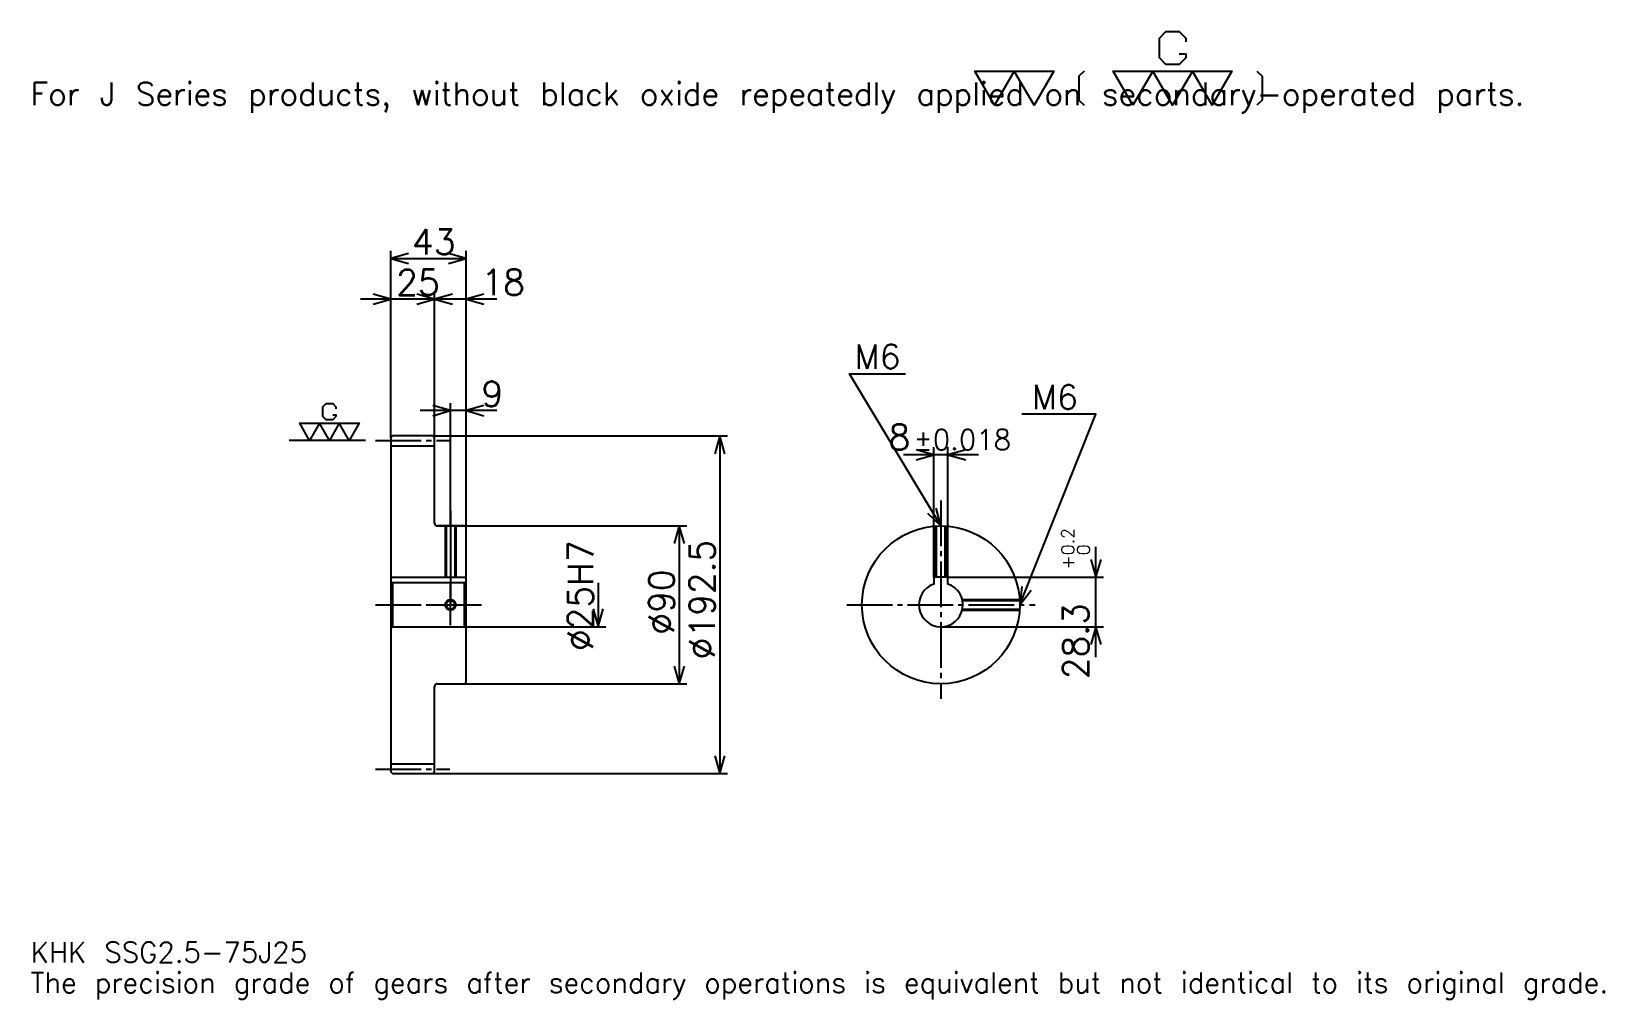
# Model space of a CAD drawing. Extents: x 29 to 926, y 11 to 563.
import ezdxf

# ---------------------------------------------------------------- set-up
doc = ezdxf.new("R2010")
doc.units = 0
doc.linetypes.add('DASHDOT', pattern=[34.695651, 26.021739, -2.891304, 2.891304, -2.891304])
doc.layers.get('0').update_dxf_attribs({"linetype": 'CONTINUOUS'})
doc.layers.add('DASHDOT', color=6, linetype='DASHDOT')
doc.styles.add('KANJI', font='TXT', dxfattribs={"bigfont": 'BIGFONT'})

msp = doc.modelspace()

# ---------------------------------------------------------------- linework, layer by layer
at = {"color": 5}
for p, q in [((234.195663, 331.891296), (234.195663, 437.423889)), ((234.195663, 433.086945), (277.195679, 433.086945)), ((277.195679, 331.891296), (277.195679, 437.423889)), ((259.195679, 331.891296), (259.195679, 414.293457)), ((276.543488, 409.956512), (216.847839, 409.956512)), ((294.543488, 409.956512), (241.847839, 409.956512)), ((268.195679, 331.891296), (268.195679, 350.684784)), ((294.543488, 346.347809), (250.847839, 346.347809)), ((234.195663, 330.891296), (234.195663, 331.891296)), ((258.195679, 331.891296), (277.195679, 331.891296)), ((259.195679, 330.891296), (259.195679, 331.891296)), ((268.195679, 280.641296), (268.195679, 331.891296)), ((268.195679, 280.641296), (268.195679, 331.891296)), ((277.195679, 331.891296), (426.097839, 331.891296)), ((277.195679, 279.641296), (277.195679, 331.891296)), ((421.760864, 331.891296), (421.760864, 139.391296)), ((543.717407, 251.441299), (543.717407, 325.456512)), ((551.717407, 251.441299), (551.717407, 325.456512)), ((569.065247, 321.119568), (526.369568, 321.119568)), ((260.695679, 280.641296), (277.195679, 280.641296)), ((277.195679, 280.641296), (402.967407, 280.641296)), ((398.630432, 280.641296), (398.630432, 190.641296)), ((636.086975, 205.793472), (636.086975, 268.789124)), ((551.717407, 251.441299), (640.423889, 251.441299)), ((352.369568, 248.141296), (352.369568, 223.141296)), ((277.195679, 223.141296), (356.706543, 223.141296)), ((547.717407, 223.141296), (640.423889, 223.141296)), ((260.695679, 190.641296), (277.195679, 190.641296)), ((277.195679, 190.641296), (402.967407, 190.641296)), ((258.195679, 139.391296), (277.195679, 139.391296)), ((277.195679, 139.391296), (426.097839, 139.391296))]:
    msp.add_line(p, q, dxfattribs=at)
at = {"color": 7}
msp.add_line((219.739136, 329.391296), (176.369568, 329.391296), dxfattribs=at)
at = {"color": 4}
for p, q in [((234.195663, 326.266296), (259.195679, 326.266296)), ((234.195663, 251.441299), (277.195679, 251.441299)), ((235.195663, 248.141296), (235.195663, 223.141296)), ((276.195679, 248.141296), (277.195679, 249.141296)), ((276.195679, 223.141296), (277.195679, 222.141296)), ((234.195663, 145.016296), (259.195679, 145.016296))]:
    msp.add_line(p, q, dxfattribs=at)
at = {"color": 7}
for points in [[(683.504333, 549.752563), (687.263062, 549.752563), (687.263062, 547.497375), (683.504333, 543.738647), (675.986938, 543.738647), (672.228271, 547.497375), (672.228271, 558.773438), (675.986938, 562.532166), (683.504333, 562.532166), (687.263062, 558.773438), (687.263062, 556.51825)], [(578.260864, 520.434753), (566.984802, 539.97998), (612.089111, 539.97998), (600.813049, 520.434753), (589.536926, 539.97998), (578.260864, 520.434753)], [(629.37915, 539.97998), (626.372192, 536.973022), (626.372192, 523.441711), (629.37915, 520.434753)], [(657.193481, 520.434753), (645.917358, 539.97998), (713.573914, 539.97998), (702.297852, 520.434753), (691.021729, 539.97998), (679.745667, 520.434753), (668.469543, 539.97998), (657.193481, 520.434753)], [(727.856934, 539.97998), (730.863892, 536.973022), (730.863892, 523.441711), (727.856934, 520.434753)], [(201.09024, 344.050201), (202.969574, 344.050201), (202.969574, 342.922607), (201.09024, 341.043243), (197.331543, 341.043243), (195.452179, 342.922607), (195.452179, 348.560638), (197.331543, 350.440002), (201.09024, 350.440002), (202.969574, 348.560638), (202.969574, 347.433044)], [(187.934799, 329.391296), (182.296753, 339.16391), (216.125015, 339.16391), (210.486969, 329.391296), (204.848923, 339.16391), (199.210876, 329.391296), (193.572845, 339.16391), (187.934799, 329.391296)]]:
    msp.add_lwpolyline(points, dxfattribs=at)
at = {"color": 5}
for points in [[(244.315231, 435.978271), (234.195663, 433.086945), (244.315231, 430.195618)], [(267.076111, 430.195618), (277.195679, 433.086945), (267.076111, 435.978271)], [(224.076096, 407.065186), (234.195663, 409.956512), (224.076096, 412.847839)], [(249.076096, 407.065186), (259.195679, 409.956512), (249.076096, 412.847839)], [(269.315216, 412.847839), (259.195679, 409.956512), (269.315216, 407.065186)], [(287.315216, 412.847839), (277.195679, 409.956512), (287.315216, 407.065186)], [(547.717407, 280.641296), (495.67395, 367.380432), (527.478271, 367.380432)], [(258.076111, 343.456512), (268.195679, 346.347809), (258.076111, 349.239136)], [(287.315216, 349.239136), (277.195679, 346.347809), (287.315216, 343.456512)], [(592.717407, 235.641296), (636.086975, 344.25), (593.873901, 344.25)], [(424.652191, 321.771729), (421.760864, 331.891296), (418.869568, 321.771729)], [(533.597839, 318.228271), (543.717407, 321.119568), (533.597839, 324.010864)], [(561.836975, 324.010864), (551.717407, 321.119568), (561.836975, 318.228271)], [(540.031677, 287.831177), (547.717407, 280.641296), (544.990173, 290.806305)], [(401.521759, 270.521729), (398.630432, 280.641296), (395.739136, 270.521729)], [(633.195679, 261.560852), (636.086975, 251.441299), (638.978271, 261.560852)], [(593.785034, 246.111511), (592.717407, 235.641296), (599.155334, 243.967056)], [(349.478271, 233.260864), (352.369568, 223.141296), (355.260864, 233.260864)], [(638.978271, 213.021729), (636.086975, 223.141296), (633.195679, 213.021729)], [(395.739136, 200.760864), (398.630432, 190.641296), (401.521759, 200.760864)], [(418.869568, 149.510864), (421.760864, 139.391296), (424.652191, 149.510864)]]:
    msp.add_lwpolyline(points, dxfattribs=at)
at = {"color": 4}
for points in [[(259.195679, 282.141296), (259.195679, 330.891296), (258.195679, 331.891296), (235.195663, 331.891296), (234.195663, 330.891296), (234.195663, 222.141296)], [(260.695679, 190.641296), (276.195679, 190.641296), (277.195679, 191.641296), (277.195679, 279.641296), (276.195679, 280.641296), (260.695679, 280.641296)], [(265.195679, 280.641296), (265.195679, 251.441299)], [(265.735657, 280.641296), (265.735657, 251.441299)], [(270.65567, 280.641296), (270.65567, 251.441299)], [(271.195679, 280.641296), (271.195679, 251.441299)], [(544.717407, 251.441299), (544.717407, 280.541199)], [(545.257385, 251.441299), (545.257385, 280.574005)], [(550.177368, 251.441299), (550.177368, 280.574005)], [(550.717407, 251.441299), (550.717407, 280.541199)], [(551.717407, 247.484009), (551.717407, 251.441299), (543.717407, 251.441299), (543.717407, 247.484009)], [(234.195663, 222.141296), (235.195663, 223.141296), (276.195679, 223.141296), (276.195679, 248.141296), (235.195663, 248.141296), (234.195663, 249.141296)], [(559.852051, 238.641296), (592.61731, 238.641296)], [(559.972961, 238.101303), (592.650085, 238.101303)], [(559.972961, 233.18129), (592.650085, 233.18129)], [(559.852051, 232.641296), (592.61731, 232.641296)], [(234.195663, 222.141296), (234.195663, 140.391296), (235.195663, 139.391296), (258.195679, 139.391296), (259.195679, 140.391296), (259.195679, 189.141296)]]:
    msp.add_lwpolyline(points, dxfattribs=at)
for centre, radius in [((547.717407, 235.641296), 45), ((268.195679, 235.641296), 2.46)]:
    msp.add_circle(centre, radius, dxfattribs=at)
at = {"color": 7}
msp.add_circle((268.195679, 235.641296), 3, dxfattribs=at)
at = {"color": 4}
for centre, radius, start, end in [((260.695679, 282.141296), 1.5, 180, 270), ((547.717407, 235.641296), 12.5, 108.662925185, 71.337074815), ((260.695679, 189.141296), 1.5, 90, 180)]:
    msp.add_arc(centre, radius, start, end, dxfattribs=at)
at = {"layer": 'DASHDOT', "color": 7}
for p, q in [((225.521744, 329.391296), (267.869568, 329.391296)), ((547.717407, 295.097809), (547.717407, 181.967377)), ((268.195679, 280.641296), (268.195679, 235.641296)), ((225.521744, 235.641296), (285.869568, 235.641296)), ((494.043518, 235.641296), (601.391296, 235.641296)), ((225.521744, 141.891296), (267.869568, 141.891296))]:
    msp.add_line(p, q, dxfattribs=at)
for points in [[(268.195679, 289.315216), (268.195679, 242.76738)], [(268.195679, 223.967377), (268.195679, 247.315216)], [(256.521759, 235.641296), (279.869568, 235.641296)]]:
    msp.add_lwpolyline(points, dxfattribs=at)

# ---------------------------------------------------------------- texts
at = {"color": 7, "style": 'KANJI'}
for s, height, p in [('For J Series products, without black oxide repeatedly applied on secondary-operated parts.', 13.01087, (28.913044, 520.434753)), ('43', 14.456522, (246.29892, 435.399994)), ('25', 14.456522, (237.29892, 412.269562)), ('18', 14.456522, (285.869568, 412.269562)), ('M6', 13.878261, (498.565247, 370.271729)), ('9', 14.456522, (285.869568, 348.660858)), ('M6', 13.878261, (599.656494, 347.141296)), ('8', 14.456522, (517.876282, 324.010864)), ('%%p0.018', 11.565217, (532.186462, 324.010864)), ('KHK SSG2.5-75J25', 11.565217, (28.913044, 31.804348)), ('The precision grade of gears after secondary operations is equivalent but not identical to its original grade.', 11.565217, (28.913044, 14.456522))]:
    msp.add_text(s, height=height, dxfattribs=at).set_placement(p)
for s, height, p in [('0.2', 7.228261, (623.654358, 263.90979)), ('%%c25H7', 14.456522, (349.478271, 209.258148)), ('%%c192.5', 14.456522, (418.869568, 204.559784)), ('0', 7.228261, (632.617371, 263.90979)), ('+', 7.228261, (623.654358, 255.814117)), ('%%c90', 14.456522, (395.739136, 218.654877)), ('28.3', 14.456522, (631.75, 193.24057))]:
    msp.add_text(s, height=height, rotation=90, dxfattribs=at).set_placement(p)

doc.saveas('drawing.dxf')
